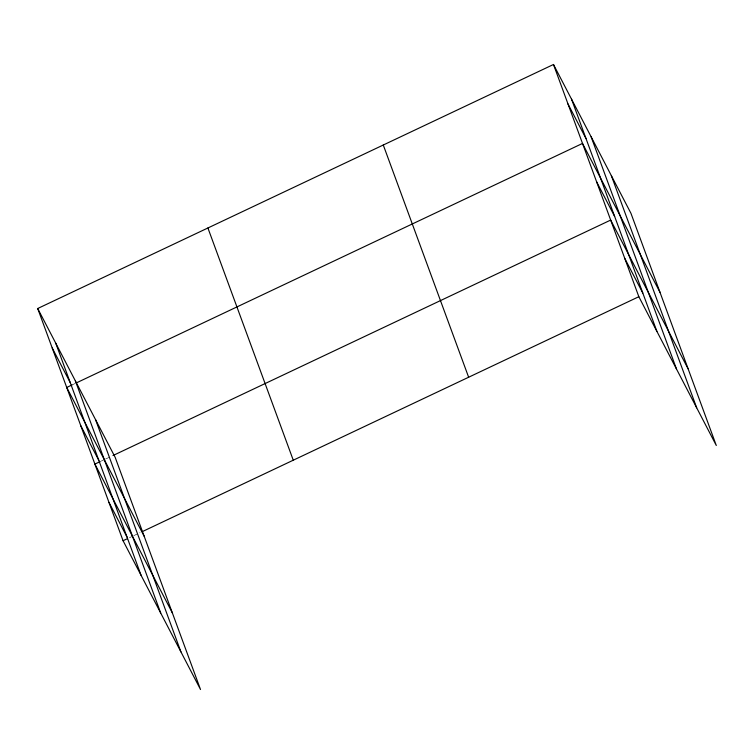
<?xml version="1.0" encoding="UTF-8"?>
<svg xmlns="http://www.w3.org/2000/svg" width="754" height="754" viewBox="0 0 754 754"><rect width="100%" height="100%" fill="white"/><g stroke="black" fill="none" stroke-linecap="round" stroke-linejoin="round"><path stroke-width="0.57" stroke-dasharray="3.77 2.83" d="M72.045 384.945L75.23 383.437M101.281 461.071L104.467 459.563M105.532 459.063L109.782 457.047M129.443 537.706L132.638 536.188M133.703 535.689L140.084 532.673"/><path stroke-width="1.13" d="M37.7 308.509L115.155 457.292L200.517 689.514L123.062 540.722L37.7 308.509L553.483 64.486L630.938 213.278L716.3 445.491L638.845 296.708L553.483 64.486M72.045 384.945L66.72 387.462L144.174 536.245M76.295 382.928L582.503 143.439L659.957 292.232M100.216 461.571L94.891 464.087L172.346 612.879M112.977 455.539L610.674 220.074L688.129 368.857M123.062 540.722L127.322 538.705M142.214 531.664L638.845 296.708M567.998 103.967L586.046 138.642M596.593 181.761L614.642 216.436M624.764 258.386L642.813 293.061M52.215 347.98L70.263 382.664M80.81 425.774L98.859 460.449M108.981 502.409L127.03 537.084M611.334 175.625L696.696 407.839M591.136 136.823L676.498 369.036M571.532 99.17L656.894 331.383M383.277 145.013L468.639 377.226M207.906 227.981L293.268 460.194M95.551 419.639L180.913 651.852M75.353 380.845L160.715 613.059M55.749 343.183L141.111 575.396"/></g></svg>
